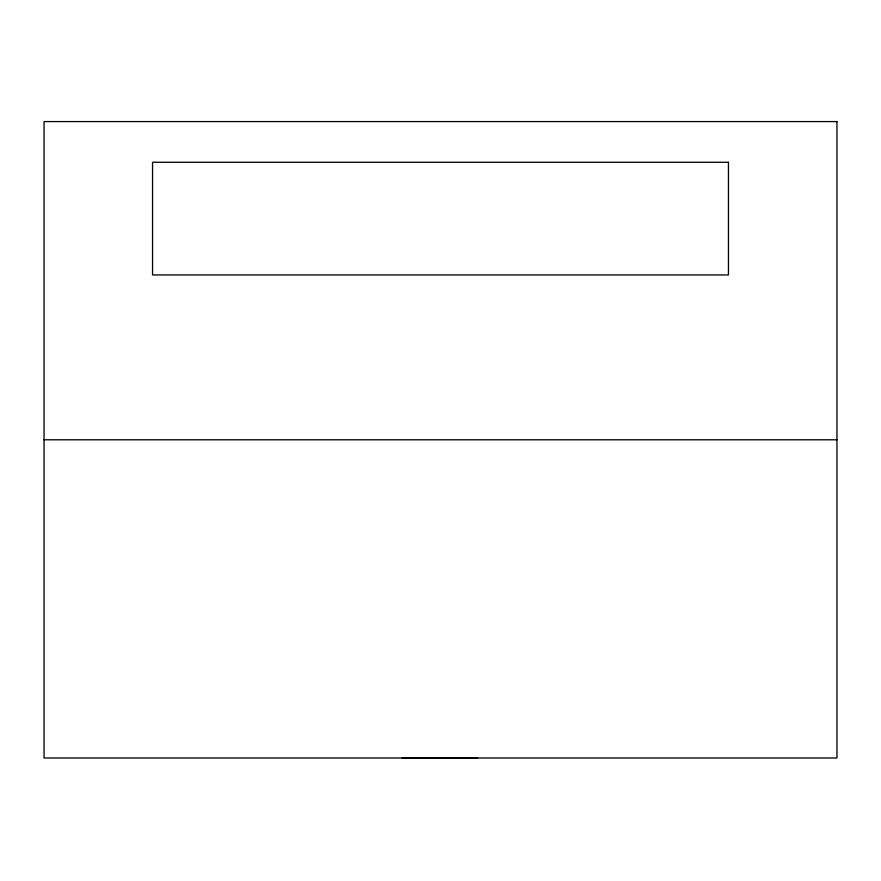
<?xml version="1.0" encoding="UTF-8"?>
<svg xmlns="http://www.w3.org/2000/svg" width="881" height="881" viewBox="0 0 881 881"><rect width="100%" height="100%" fill="white"/><g stroke="black" fill="none" stroke-linecap="round" stroke-linejoin="round"><path stroke-width="1.32" d="M44.05 439.784L836.95 439.784M402.221 758.123L477.579 758.123M836.95 121.578L44.05 121.578L44.05 757.99L836.95 757.99L836.95 121.578M728.444 162.269L152.556 162.269L152.556 274.938L728.444 274.938L728.444 162.269"/></g></svg>
